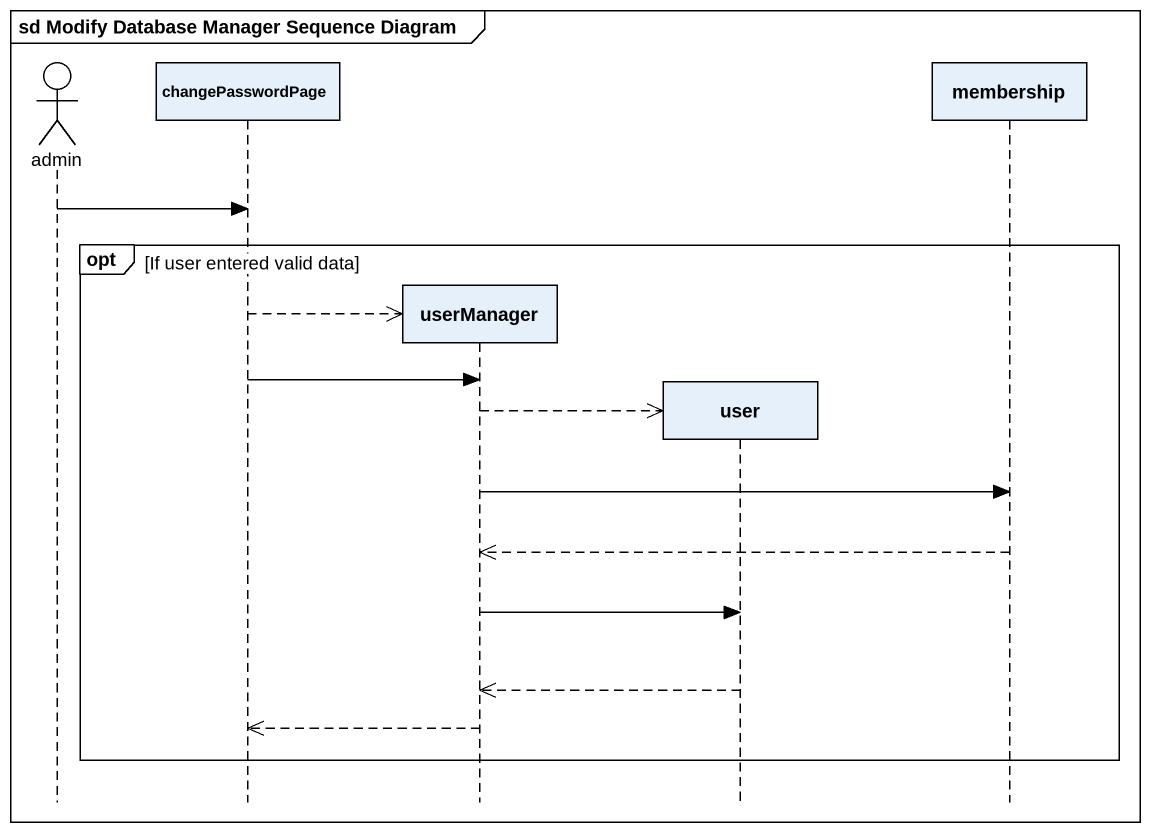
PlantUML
@startuml
mainframe sd Modify Database Manager Sequence Diagram
hide footbox
actor admin
participant changePasswordPage
participant userManager
participant user
participant membership

admin -> changePasswordPage
opt If user entered valid data
  changePasswordPage -->> userManager **
  changePasswordPage -> userManager
  userManager -->> user **
  userManager -> membership
  membership -->> userManager
  userManager -> user
  user -->> userManager
  userManager -->> changePasswordPage
end
@enduml
